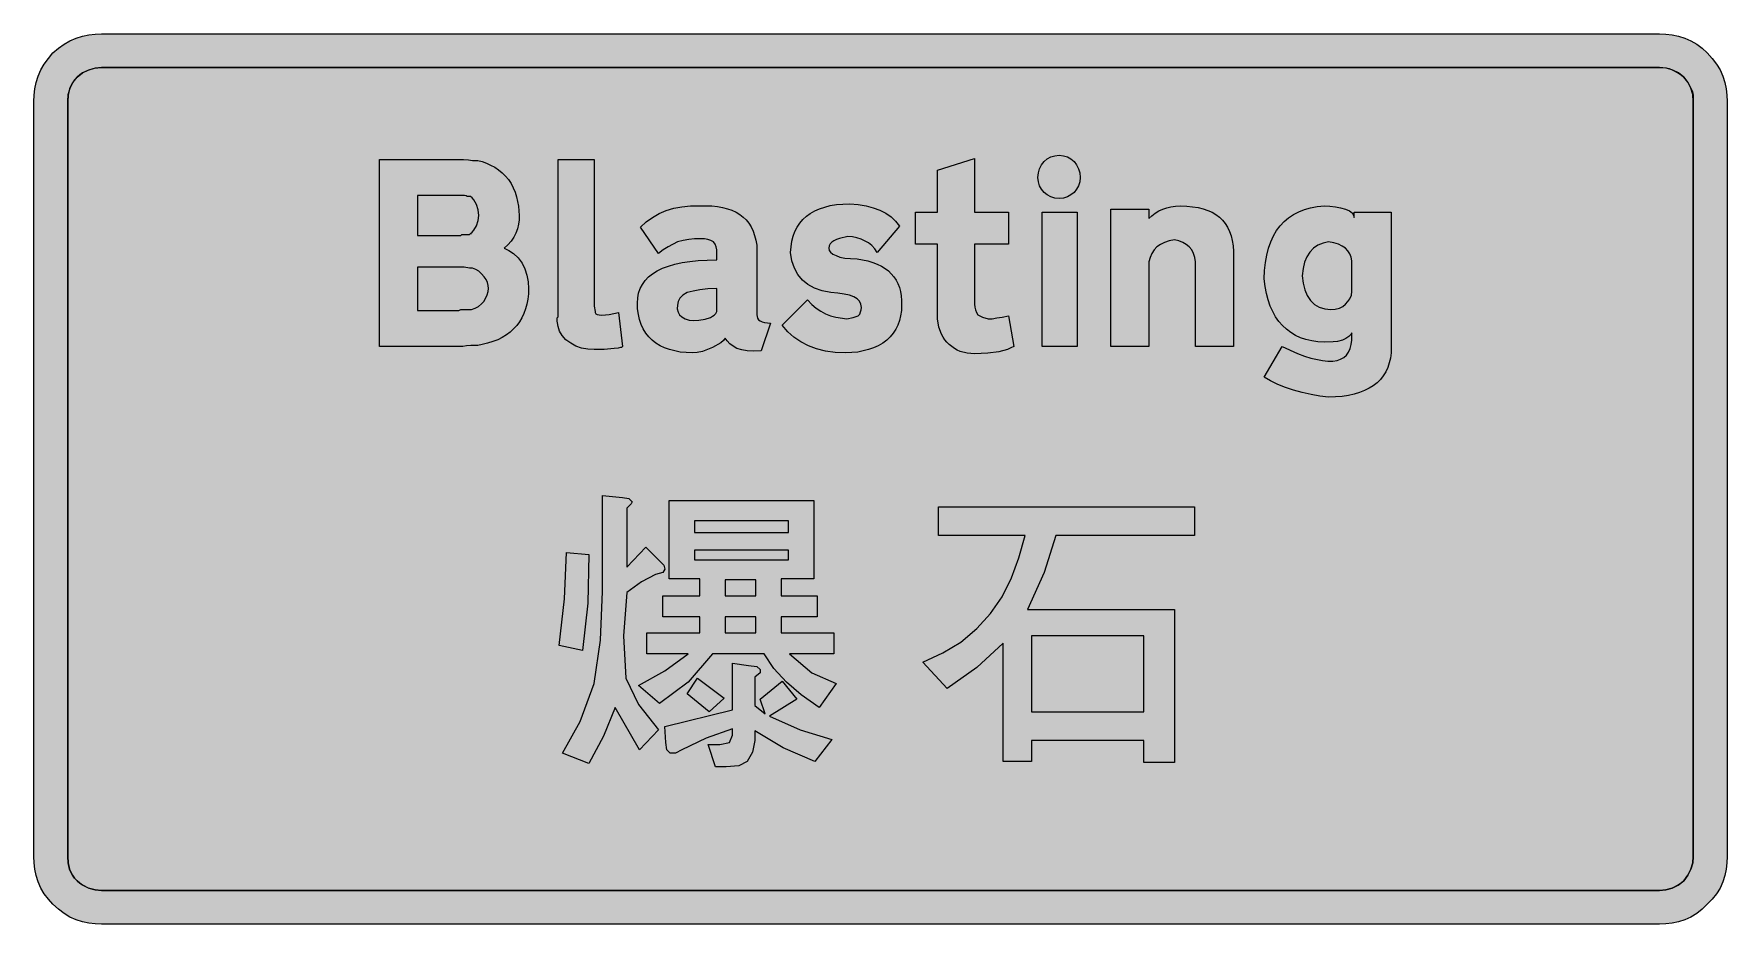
# Model space of a CAD drawing. Header units: metres. Extents: x 44 to 525, y 11 to 264.
import ezdxf

# ---------------------------------------------------------------- set-up
doc = ezdxf.new("R2010")
doc.units = ezdxf.units.M
for name, color, linetype, true_color in [('FILL_BLACK_000000', 7, 'Continuous', 0x000000), ('FILL_WHITE_FFFFFF', 7, 'Continuous', 0xffffff), ('STROKE_BLACK_000000', 7, 'Continuous', 0x000000)]:
    doc.layers.add(name, color=color, linetype=linetype, true_color=true_color)

msp = doc.modelspace()

# ---------------------------------------------------------------- hatches: boundary and pattern name
at = {"layer": 'FILL_BLACK_000000', "true_color": 0x000000}
h = msp.add_hatch(color=7, dxfattribs=at)
h.dxf.hatch_style = 1
h.paths.add_polyline_path([(509.01, 263.26), (510.81, 262.89), (512.61, 262.32), (514.35, 261.54), (515.98, 260.56), (517.5, 259.41), (518.91, 258.12), (520.37, 256.54), (521.61, 254.93), (522.62, 253.27), (523.41, 251.52), (523.98, 249.72), (524.35, 247.92), (524.55, 246.12), (524.61, 244.32), (524.61, 29.82), (524.55, 28.02), (524.35, 26.22), (523.98, 24.42), (523.41, 22.62), (522.62, 20.88), (521.61, 19.24), (520.37, 17.73), (518.91, 16.32), (517.5, 14.86), (515.98, 13.62), (514.35, 12.61), (512.61, 11.82), (510.81, 11.25), (509.01, 10.88), (507.21, 10.68), (505.41, 10.62), (63.21, 10.62), (61.41, 10.68), (59.61, 10.88), (57.81, 11.25), (56.01, 11.82), (54.26, 12.61), (52.6, 13.62), (50.99, 14.86), (49.41, 16.32), (48.12, 17.73), (46.97, 19.24), (45.99, 20.88), (45.21, 22.62), (44.64, 24.42), (44.27, 26.22), (44.07, 28.02), (44.01, 29.82), (44.01, 244.32), (44.07, 246.12), (44.27, 247.92), (44.64, 249.72), (45.21, 251.52), (45.99, 253.27), (46.97, 254.93), (48.12, 256.54), (49.41, 258.12), (50.99, 259.41), (52.6, 260.56), (54.26, 261.54), (56.01, 262.32), (57.81, 262.89), (59.61, 263.26), (61.41, 263.46), (63.21, 263.52), (505.41, 263.52), (507.21, 263.46), (509.01, 263.26)])
h.paths.add_polyline_path([(61.37, 253.75), (59.53, 253.24), (57.81, 252.4), (57.02, 251.85), (56.31, 251.22), (55.59, 250.42), (55, 249.59), (54.53, 248.75), (54.17, 247.88), (53.74, 246.12), (53.61, 244.32), (53.61, 29.82), (53.74, 28.02), (54.17, 26.26), (54.53, 25.39), (55, 24.55), (55.59, 23.72), (56.31, 22.92), (57.04, 22.3), (57.85, 21.76), (59.61, 20.82), (61.41, 20.41), (63.21, 20.22), (505.41, 20.22), (507.21, 20.39), (508.97, 20.89), (510.68, 21.74), (512.31, 22.92), (513.49, 24.55), (514.33, 26.26), (514.84, 28.02), (515.01, 29.82), (515.01, 244.32), (514.84, 246.28), (514.33, 248.11), (513.49, 249.76), (512.31, 251.22), (510.85, 252.4), (509.2, 253.24), (507.37, 253.75), (505.41, 253.92), (63.21, 253.92), (61.37, 253.75)], flags=16)
h = msp.add_hatch(color=7, dxfattribs=at)
h.dxf.hatch_style = 1
h.paths.add_polyline_path([(163.11, 227.82), (165.92, 227.78), (167.37, 227.69), (168.51, 227.52), (170.01, 227.52), (171.25, 227.23), (172.47, 226.8), (173.66, 226.26), (174.81, 225.61), (175.9, 224.86), (176.93, 224.02), (177.87, 223.1), (178.71, 222.12), (179.44, 220.97), (180.06, 219.77), (180.58, 218.52), (181, 217.24), (181.54, 214.61), (181.71, 211.92), (181.74, 210.67), (181.6, 209.41), (181.3, 208.16), (180.85, 206.93), (180.24, 205.75), (179.47, 204.62), (178.56, 203.57), (177.51, 202.62), (178.86, 202.01), (180.17, 201.08), (181.43, 199.88), (182.61, 198.42), (183.4, 196.75), (183.96, 194.93), (184.3, 193.06), (184.41, 191.22), (184.36, 189.67), (184.2, 188.19), (183.94, 186.76), (183.57, 185.4), (183.1, 184.11), (182.53, 182.89), (181.85, 181.75), (181.07, 180.68), (180.19, 179.7), (179.21, 178.8), (178.13, 177.98), (176.94, 177.26), (175.66, 176.62), (174.28, 176.09), (172.79, 175.65), (171.21, 175.32), (170.01, 175.02), (168.02, 174.98), (166.85, 174.89), (165.81, 174.72), (164.61, 174.72), (142.11, 174.72), (142.11, 227.82), (161.91, 227.82), (163.11, 227.82)])
h.paths.add_polyline_path([(167.61, 185.22), (168.21, 185.22), (169.28, 185.55), (170.23, 186.08), (171.08, 186.78), (171.81, 187.62), (172.63, 189.42), (172.91, 190.32), (173.01, 191.22), (172.95, 191.99), (172.75, 192.87), (172.38, 193.75), (171.81, 194.52), (171.08, 195.36), (170.27, 196.06), (169.41, 196.59), (168.51, 196.92), (167.91, 196.92), (167.61, 196.92), (166.11, 197.22), (164.91, 197.22), (164.01, 197.22), (152.91, 197.22), (152.91, 184.92), (164.61, 184.92), (165.21, 185.22), (167.61, 185.22)], flags=16)
h.paths.add_polyline_path([(168.92, 207.74), (169.67, 209.03), (170.15, 210.49), (170.31, 211.92), (170.15, 213.52), (169.67, 215.07), (168.92, 216.39), (168.44, 216.92), (167.91, 217.32), (167.61, 217.32), (167.01, 217.32), (166.69, 217.49), (166.26, 217.58), (165.51, 217.62), (164.91, 217.62), (152.91, 217.62), (152.91, 206.22), (165.21, 206.22), (165.51, 206.52), (167.61, 206.52), (167.91, 206.82), (168.44, 207.22), (168.92, 207.74)], flags=16)
h = msp.add_hatch(color=7, dxfattribs=at)
h.dxf.hatch_style = 1
h.paths.add_polyline_path([(203.01, 186.42), (203.01, 186.12), (203.31, 184.62), (203.31, 184.32), (203.52, 184.02), (203.92, 183.81), (204.5, 183.69), (205.26, 183.64), (207.28, 183.81), (209.91, 184.32), (211.11, 174.72), (211.03, 174.57), (210.86, 174.47), (210.51, 174.42), (209.83, 174.27), (208.71, 174.12), (205.86, 173.86), (203.01, 173.82), (201.22, 173.93), (199.48, 174.27), (197.86, 174.83), (196.41, 175.62), (195, 176.62), (193.93, 177.79), (193.2, 179.08), (192.81, 180.42), (192.66, 181.39), (192.51, 181.92), (192.51, 182.82), (192.81, 183.12), (192.81, 227.82), (203.01, 227.82), (203.01, 186.42)])
h = msp.add_hatch(color=7, dxfattribs=at)
h.dxf.hatch_style = 1
h.paths.add_polyline_path([(320.61, 212.82), (320.61, 203.82), (311.01, 203.82), (311.01, 186.72), (311.07, 185.87), (311.23, 185.11), (311.52, 184.4), (311.91, 183.72), (313.3, 183.01), (314.91, 182.52), (316, 182.56), (317.31, 182.82), (318.85, 183.01), (320.61, 183.42), (322.11, 174.72), (321.34, 174.29), (320.38, 173.89), (317.91, 173.22), (314.77, 172.78), (311.01, 172.62), (308.87, 172.79), (306.96, 173.29), (306.09, 173.67), (305.27, 174.14), (304.51, 174.69), (303.81, 175.32), (303.16, 175.92), (302.58, 176.61), (302.05, 177.39), (301.6, 178.24), (300.9, 180.21), (300.51, 182.52), (300.51, 203.82), (294.21, 203.82), (294.21, 212.82), (300.51, 212.82), (300.51, 224.82), (311.01, 228.12), (311.01, 212.82), (320.61, 212.82)])
h = msp.add_hatch(color=7, dxfattribs=at)
h.dxf.hatch_style = 1
h.paths.add_polyline_path([(340.89, 221.51), (340.54, 220.39), (339.98, 219.37), (339.25, 218.48), (338.36, 217.75), (337.34, 217.19), (336.22, 216.84), (335.01, 216.72), (333.8, 216.84), (332.68, 217.19), (331.66, 217.75), (330.77, 218.48), (330.04, 219.37), (329.48, 220.39), (329.13, 221.51), (329.01, 222.72), (329.13, 224.02), (329.48, 225.22), (330.04, 226.3), (330.77, 227.22), (331.66, 227.98), (332.68, 228.54), (333.8, 228.9), (335.01, 229.02), (336.22, 228.9), (337.34, 228.54), (338.36, 227.98), (339.25, 227.22), (339.98, 226.3), (340.54, 225.22), (340.89, 224.02), (341.01, 222.72), (340.89, 221.51)])
h = msp.add_hatch(color=7, dxfattribs=at)
h.dxf.hatch_style = 1
h.paths.add_polyline_path([(248.32, 173.4), (246.51, 173.48), (244.93, 173.73), (243.51, 174.12), (242.45, 174.8), (241.52, 175.51), (240.77, 176.27), (240.21, 177.12), (239.77, 176.44), (238.97, 175.77), (236.61, 174.42), (235.21, 173.81), (233.76, 173.33), (232.31, 173.03), (230.91, 172.92), (229.15, 172.98), (227.48, 173.14), (225.91, 173.43), (224.42, 173.82), (223.04, 174.33), (221.76, 174.94), (220.58, 175.68), (219.51, 176.52), (218.55, 177.48), (217.71, 178.54), (216.99, 179.71), (216.4, 180.98), (215.93, 182.35), (215.59, 183.82), (215.38, 185.38), (215.31, 187.02), (215.4, 188.49), (215.66, 189.87), (216.1, 191.16), (216.72, 192.36), (217.51, 193.46), (218.47, 194.47), (219.62, 195.39), (220.93, 196.21), (222.43, 196.93), (224.1, 197.56), (225.94, 198.1), (227.97, 198.54), (230.16, 198.88), (232.54, 199.12), (235.09, 199.27), (237.81, 199.32), (237.81, 201.12), (237.88, 202.14), (237.7, 202.99), (237.35, 203.74), (236.91, 204.42), (236.18, 204.81), (235.33, 205.09), (234.38, 205.26), (233.31, 205.32), (231.56, 205.26), (229.9, 205.09), (228.29, 204.81), (226.71, 204.42), (224.01, 202.99), (222.66, 202.14), (221.31, 201.12), (216.21, 208.62), (217.84, 210.1), (219.59, 211.37), (221.47, 212.44), (223.48, 213.31), (225.64, 213.96), (227.94, 214.4), (230.39, 214.62), (233.01, 214.62), (234.77, 214.68), (236.44, 214.62), (238.01, 214.47), (239.5, 214.21), (240.88, 213.85), (242.16, 213.4), (243.34, 212.85), (244.41, 212.22), (245.37, 211.49), (246.21, 210.65), (246.96, 209.7), (247.6, 208.66), (248.14, 207.51), (248.59, 206.27), (248.94, 204.94), (249.21, 203.52), (249.21, 183.72), (249.27, 183.19), (249.44, 182.71), (249.73, 182.3), (250.15, 181.96), (250.69, 181.68), (251.36, 181.48), (253.11, 181.32), (250.41, 173.52), (248.32, 173.4)])
h.paths.add_polyline_path([(226.86, 184.43), (227.3, 183.68), (227.91, 183.12), (228.87, 182.56), (229.97, 182.22), (231.24, 182.11), (232.71, 182.22), (234.56, 182.51), (236.05, 182.97), (236.64, 183.28), (237.14, 183.65), (237.53, 184.1), (237.81, 184.62), (237.81, 191.22), (235.27, 191.12), (233.05, 190.84), (231.1, 190.46), (229.41, 190.02), (228.23, 189.29), (227.38, 188.44), (226.88, 187.49), (226.71, 186.42), (226.64, 185.36), (226.86, 184.43)], flags=16)
h = msp.add_hatch(color=7, dxfattribs=at)
h.dxf.hatch_style = 1
h.paths.add_polyline_path([(290.24, 184.89), (290.03, 183.44), (289.69, 182.07), (289.22, 180.79), (288.63, 179.6), (287.91, 178.49), (287.07, 177.46), (286.11, 176.52), (284.94, 175.68), (283.69, 174.94), (282.36, 174.33), (280.93, 173.82), (279.43, 173.43), (277.84, 173.14), (276.17, 172.98), (274.41, 172.92), (271.47, 173.05), (268.73, 173.42), (266.18, 174.04), (263.83, 174.91), (261.68, 176.01), (259.73, 177.35), (257.97, 178.92), (256.41, 180.72), (263.61, 187.92), (264.79, 186.68), (266.05, 185.63), (267.36, 184.76), (268.71, 184.02), (270.11, 183.45), (271.6, 183.04), (274.71, 182.52), (276.58, 182.97), (278.01, 183.42), (278.4, 183.92), (278.68, 184.51), (278.85, 185.15), (278.91, 185.82), (278.77, 186.76), (278.35, 187.57), (277.66, 188.26), (276.7, 188.82), (275.47, 189.27), (273.97, 189.62), (272.22, 189.86), (270.21, 190.02), (267.76, 190.5), (265.6, 191.25), (263.73, 192.28), (262.15, 193.58), (260.86, 195.15), (259.87, 196.98), (259.19, 199.07), (258.81, 201.42), (258.93, 203.06), (259.18, 204.6), (259.55, 206.04), (260.04, 207.37), (260.66, 208.61), (261.41, 209.74), (262.28, 210.77), (263.27, 211.69), (264.39, 212.51), (265.63, 213.23), (266.99, 213.83), (268.47, 214.33), (270.07, 214.72), (271.8, 215), (273.64, 215.16), (275.61, 215.22), (278, 215.02), (280.22, 214.66), (282.26, 214.12), (284.12, 213.42), (285.8, 212.55), (287.3, 211.51), (288.6, 210.3), (289.71, 208.92), (283.41, 201.42), (282.68, 202.48), (281.83, 203.41), (280.88, 204.16), (279.81, 204.72), (278.81, 205.16), (277.63, 205.54), (276.35, 205.82), (275.01, 205.92), (272.72, 205.43), (271.85, 205.12), (271.11, 204.72), (270.5, 204.39), (270.02, 203.89), (269.72, 203.29), (269.61, 202.62), (269.73, 202), (270.1, 201.46), (270.75, 200.97), (271.71, 200.52), (272.77, 200.13), (274.15, 199.84), (275.8, 199.68), (277.71, 199.62), (280.76, 199.02), (282.13, 198.6), (283.39, 198.11), (284.55, 197.54), (285.6, 196.89), (286.54, 196.18), (287.38, 195.38), (288.12, 194.52), (288.75, 193.58), (289.27, 192.56), (289.69, 191.48), (290, 190.32), (290.21, 189.09), (290.31, 187.79), (290.31, 186.42), (290.24, 184.89)])
h = msp.add_hatch(color=7, dxfattribs=at)
h.dxf.hatch_style = 1
h.paths.add_polyline_path([(330.21, 174.72), (330.21, 212.82), (340.11, 212.82), (340.11, 174.72), (330.21, 174.72)])
h = msp.add_hatch(color=7, dxfattribs=at)
h.dxf.hatch_style = 1
h.paths.add_polyline_path([(373.71, 174.72), (373.71, 197.22), (373.71, 197.52), (373.71, 198.12), (373.71, 198.42), (373.71, 198.72), (373.51, 200), (373.15, 201.14), (372.63, 202.14), (371.95, 202.99), (371.11, 203.71), (370.12, 204.29), (368.99, 204.72), (367.71, 205.02), (366.22, 204.72), (364.9, 204.29), (363.74, 203.71), (362.76, 202.99), (361.94, 202.14), (361.3, 201.14), (360.82, 200), (360.51, 198.72), (360.51, 198.42), (360.51, 174.72), (349.71, 174.72), (349.71, 213.72), (360.51, 213.72), (360.51, 211.02), (361.29, 211.86), (362.23, 212.59), (363.29, 213.21), (364.41, 213.72), (365.54, 214.11), (366.73, 214.39), (368.04, 214.56), (369.51, 214.62), (371.26, 214.57), (372.9, 214.42), (374.43, 214.18), (375.86, 213.83), (377.18, 213.38), (378.4, 212.83), (379.5, 212.18), (380.5, 211.43), (381.39, 210.58), (382.16, 209.62), (382.83, 208.57), (383.39, 207.41), (383.84, 206.14), (384.17, 204.77), (384.4, 203.3), (384.51, 201.72), (384.51, 201.12), (384.51, 174.72), (373.71, 174.72)])
h = msp.add_hatch(color=7, dxfattribs=at)
h.dxf.hatch_style = 1
h.paths.add_polyline_path([(428.72, 170.05), (428.28, 168.75), (427.71, 167.53), (427.01, 166.41), (426.19, 165.37), (425.25, 164.43), (424.18, 163.58), (423, 162.83), (421.7, 162.17), (420.28, 161.61), (418.75, 161.15), (417.1, 160.79), (415.35, 160.53), (413.48, 160.37), (411.51, 160.32), (409.01, 160.61), (406.5, 161.04), (404.01, 161.6), (401.57, 162.27), (399.24, 163.06), (397.04, 163.95), (395.02, 164.94), (393.21, 166.02), (398.31, 174.72), (402.7, 172.73), (404.68, 171.98), (406.41, 171.42), (409.78, 170.74), (411.3, 170.58), (412.71, 170.52), (413.88, 170.72), (414.9, 171.08), (415.79, 171.6), (416.53, 172.28), (417.14, 173.12), (417.6, 174.11), (417.93, 175.24), (418.11, 176.52), (418.11, 178.62), (417.77, 178.12), (417.21, 177.57), (416.42, 177.02), (415.41, 176.52), (414.06, 176.17), (412.75, 175.99), (410.31, 175.92), (408.45, 176.04), (406.7, 176.3), (405.05, 176.69), (403.5, 177.21), (402.07, 177.87), (400.73, 178.66), (399.51, 179.59), (398.38, 180.64), (397.37, 181.84), (396.46, 183.16), (395.65, 184.62), (394.95, 186.21), (394.36, 187.94), (393.87, 189.8), (393.49, 191.79), (393.21, 193.92), (393.33, 196.32), (393.58, 198.57), (393.95, 200.68), (394.45, 202.64), (395.07, 204.45), (395.83, 206.11), (396.7, 207.63), (397.71, 208.99), (398.84, 210.21), (400.1, 211.29), (401.49, 212.21), (403, 212.99), (404.64, 213.62), (406.4, 214.1), (408.29, 214.43), (410.31, 214.62), (411.88, 214.56), (413.42, 214.39), (414.91, 214.11), (416.31, 213.72), (417.44, 213.22), (418.18, 212.63), (418.59, 211.99), (418.71, 211.32), (418.71, 212.82), (429.21, 212.82), (429.21, 172.92), (429.03, 171.44), (428.72, 170.05)])
h.paths.add_polyline_path([(417.54, 201.04), (417, 201.89), (416.27, 202.62), (415.36, 203.24), (414.27, 203.74), (412.99, 204.14), (411.51, 204.42), (409.91, 204.07), (408.48, 203.47), (407.24, 202.62), (406.18, 201.53), (405.33, 200.2), (404.68, 198.64), (404.23, 196.84), (404.01, 194.82), (404.25, 192.68), (404.73, 190.79), (405.44, 189.15), (406.37, 187.77), (407.52, 186.68), (408.86, 185.88), (410.4, 185.39), (412.11, 185.22), (413.4, 185.33), (414.55, 185.63), (415.53, 186.11), (416.31, 186.72), (416.97, 187.45), (417.55, 188.29), (417.96, 189.25), (418.11, 190.32), (418.11, 199.02), (417.91, 200.09), (417.54, 201.04)], flags=16)
h = msp.add_hatch(color=7, dxfattribs=at)
h.dxf.hatch_style = 1
h.paths.add_polyline_path([(211.11, 131.82), (212.91, 131.52), (213.81, 130.62), (213.51, 130.02), (212.31, 128.82), (212.31, 112.02), (217.71, 117.72), (221.31, 114.12), (222.81, 112.62), (223.11, 111.42), (222.51, 110.52), (220.41, 109.92), (216.51, 107.82), (212.31, 104.82), (211.41, 92.52), (212.01, 80.52), (215.61, 73.02), (221.31, 65.82), (215.91, 60.12), (209.01, 72.12), (205.71, 64.02), (201.51, 56.22), (194.01, 59.22), (199.11, 68.22), (203.01, 79.02), (204.81, 91.32), (205.41, 105.12), (205.41, 132.42), (211.11, 131.82)])
h = msp.add_hatch(color=7, dxfattribs=at)
h.dxf.hatch_style = 1
h.paths.add_polyline_path([(266.31, 103.92), (266.31, 97.92), (256.11, 97.92), (256.11, 93.42), (271.11, 93.42), (271.11, 87.42), (258.51, 87.42), (264.81, 82.02), (271.71, 79.02), (266.91, 72.12), (261.81, 75.72), (257.61, 79.32), (254.01, 83.22), (251.31, 87.42), (236.61, 87.42), (229.71, 79.32), (221.61, 73.32), (215.61, 78.42), (223.11, 82.62), (229.71, 87.42), (218.01, 87.42), (218.01, 93.42), (233.01, 93.42), (233.01, 97.92), (222.51, 97.92), (222.51, 103.92), (233.01, 103.92), (233.01, 108.72), (224.31, 108.72), (224.31, 130.92), (265.41, 130.92), (265.41, 108.72), (256.11, 108.72), (256.11, 103.92), (266.31, 103.92)])
h.paths.add_polyline_path([(248.91, 103.92), (248.91, 108.42), (240.21, 108.42), (240.21, 103.92), (248.91, 103.92)], flags=16)
h.paths.add_polyline_path([(240.21, 93.42), (248.91, 93.42), (248.91, 97.92), (240.21, 97.92), (240.21, 93.42)], flags=16)
h.paths.add_polyline_path([(231.51, 116.82), (231.51, 114.12), (258.21, 114.12), (258.21, 116.82), (231.51, 116.82)], flags=16)
h.paths.add_polyline_path([(258.21, 125.22), (231.51, 125.22), (231.51, 121.92), (258.21, 121.92), (258.21, 125.22)], flags=16)
h = msp.add_hatch(color=7, dxfattribs=at)
h.dxf.hatch_style = 1
h.paths.add_polyline_path([(373.41, 121.02), (334.11, 121.02), (330.81, 110.52), (326.01, 100.02), (367.71, 100.02), (367.71, 56.52), (359.01, 56.52), (359.01, 62.82), (327.21, 62.82), (327.21, 56.82), (319.11, 56.82), (319.11, 90.42), (311.61, 83.52), (303.21, 77.52), (296.31, 85.02), (302.01, 87.72), (307.11, 90.72), (311.61, 94.62), (315.51, 98.82), (318.81, 103.62), (321.51, 109.02), (323.61, 114.72), (325.41, 121.02), (300.81, 121.02), (300.81, 129.12), (373.41, 129.12), (373.41, 121.02)])
h.paths.add_polyline_path([(359.01, 92.52), (327.21, 92.52), (327.21, 70.92), (359.01, 70.92), (359.01, 92.52)], flags=16)
h = msp.add_hatch(color=7, dxfattribs=at)
h.dxf.hatch_style = 1
h.paths.add_polyline_path([(201.21, 101.82), (199.71, 88.32), (193.11, 89.82), (194.61, 103.02), (195.21, 116.22), (201.51, 115.62), (201.21, 101.82)])
h = msp.add_hatch(color=7, dxfattribs=at)
h.dxf.hatch_style = 1
h.paths.add_polyline_path([(246.81, 84.12), (249.21, 83.82), (250.11, 82.92), (250.11, 82.02), (248.61, 80.82), (248.61, 72.72), (251.61, 70.32), (250.11, 74.52), (256.41, 79.62), (260.61, 74.52), (252.81, 69.72), (261.51, 65.82), (270.51, 63.12), (265.71, 56.82), (256.71, 60.72), (248.61, 65.52), (248.61, 62.82), (248.01, 59.52), (246.51, 56.82), (244.11, 55.62), (240.51, 55.32), (237.51, 55.32), (235.41, 61.62), (238.71, 61.62), (241.41, 62.22), (242.31, 64.32), (242.31, 66.12), (234.81, 63.42), (227.91, 60.12), (226.11, 59.22), (224.61, 59.22), (223.71, 60.12), (223.41, 62.22), (223.11, 66.72), (242.31, 71.52), (242.31, 84.72), (246.81, 84.12)])
h = msp.add_hatch(color=7, dxfattribs=at)
h.dxf.hatch_style = 1
h.paths.add_polyline_path([(239.91, 74.82), (235.71, 70.92), (229.41, 76.02), (232.41, 80.52), (239.91, 74.82)])
at = {"layer": 'FILL_WHITE_FFFFFF', "true_color": 0xffffff}
h = msp.add_hatch(color=7, dxfattribs=at)
h.dxf.hatch_style = 1
h.paths.add_polyline_path([(505.41, 253.92), (507.21, 253.84), (508.11, 253.67), (509.01, 253.32), (510.77, 252.38), (511.58, 251.84), (512.31, 251.22), (512.93, 250.49), (513.47, 249.68), (514.41, 247.92), (514.76, 247.02), (514.93, 246.12), (515.01, 244.32), (515.01, 29.82), (514.84, 28.02), (514.33, 26.26), (513.49, 24.55), (512.31, 22.92), (511.58, 22.3), (510.77, 21.76), (509.01, 20.82), (507.21, 20.41), (505.41, 20.22), (63.21, 20.22), (61.37, 20.39), (59.53, 20.89), (57.81, 21.74), (57.02, 22.29), (56.31, 22.92), (55.59, 23.72), (55, 24.55), (54.53, 25.39), (54.17, 26.26), (53.74, 28.02), (53.61, 29.82), (53.61, 244.32), (53.78, 246.28), (54.28, 248.11), (55.13, 249.76), (56.31, 251.22), (57.77, 252.4), (59.42, 253.24), (61.25, 253.75), (63.21, 253.92), (505.41, 253.92)])

# ---------------------------------------------------------------- linework, layer by layer
at = {"layer": 'FILL_BLACK_000000', "lineweight": 0, "true_color": 0x000000}
for points in [[(509.01, 263.26), (510.81, 262.89), (512.61, 262.32), (514.35, 261.54), (515.98, 260.56), (517.5, 259.41), (518.91, 258.12), (520.37, 256.54), (521.61, 254.93), (522.62, 253.27), (523.41, 251.52), (523.98, 249.72), (524.35, 247.92), (524.55, 246.12), (524.61, 244.32), (524.61, 29.82), (524.55, 28.02), (524.35, 26.22), (523.98, 24.42), (523.41, 22.62), (522.62, 20.88), (521.61, 19.24), (520.37, 17.73), (518.91, 16.32), (517.5, 14.86), (515.98, 13.62), (514.35, 12.61), (512.61, 11.82), (510.81, 11.25), (509.01, 10.88), (507.21, 10.68), (505.41, 10.62), (63.21, 10.62), (61.41, 10.68), (59.61, 10.88), (57.81, 11.25), (56.01, 11.82), (54.26, 12.61), (52.6, 13.62), (50.99, 14.86), (49.41, 16.32), (48.12, 17.73), (46.97, 19.24), (45.99, 20.88), (45.21, 22.62), (44.64, 24.42), (44.27, 26.22), (44.07, 28.02), (44.01, 29.82), (44.01, 244.32), (44.07, 246.12), (44.27, 247.92), (44.64, 249.72), (45.21, 251.52), (45.99, 253.27), (46.97, 254.93), (48.12, 256.54), (49.41, 258.12), (50.99, 259.41), (52.6, 260.56), (54.26, 261.54), (56.01, 262.32), (57.81, 262.89), (59.61, 263.26), (61.41, 263.46), (63.21, 263.52), (505.41, 263.52), (507.21, 263.46)], [(61.37, 253.75), (59.53, 253.24), (57.81, 252.4), (57.02, 251.85), (56.31, 251.22), (55.59, 250.42), (55, 249.59), (54.53, 248.75), (54.17, 247.88), (53.74, 246.12), (53.61, 244.32), (53.61, 29.82), (53.74, 28.02), (54.17, 26.26), (54.53, 25.39), (55, 24.55), (55.59, 23.72), (56.31, 22.92), (57.04, 22.3), (57.85, 21.76), (59.61, 20.82), (61.41, 20.41), (63.21, 20.22), (505.41, 20.22), (507.21, 20.39), (508.97, 20.89), (510.68, 21.74), (512.31, 22.92), (513.49, 24.55), (514.33, 26.26), (514.84, 28.02), (515.01, 29.82), (515.01, 244.32), (514.84, 246.28), (514.33, 248.11), (513.49, 249.76), (512.31, 251.22), (510.85, 252.4), (509.2, 253.24), (507.37, 253.75), (505.41, 253.92), (63.21, 253.92)], [(163.11, 227.82), (165.92, 227.78), (167.37, 227.69), (168.51, 227.52), (170.01, 227.52), (171.25, 227.23), (172.47, 226.8), (173.66, 226.26), (174.81, 225.61), (175.9, 224.86), (176.93, 224.02), (177.87, 223.1), (178.71, 222.12), (179.44, 220.97), (180.06, 219.77), (180.58, 218.52), (181, 217.24), (181.54, 214.61), (181.71, 211.92), (181.74, 210.67), (181.6, 209.41), (181.3, 208.16), (180.85, 206.93), (180.24, 205.75), (179.47, 204.62), (178.56, 203.57), (177.51, 202.62), (178.86, 202.01), (180.17, 201.08), (181.43, 199.88), (182.61, 198.42), (183.4, 196.75), (183.96, 194.93), (184.3, 193.06), (184.41, 191.22), (184.36, 189.67), (184.2, 188.19), (183.94, 186.76), (183.57, 185.4), (183.1, 184.11), (182.53, 182.89), (181.85, 181.75), (181.07, 180.68), (180.19, 179.7), (179.21, 178.8), (178.13, 177.98), (176.94, 177.26), (175.66, 176.62), (174.28, 176.09), (172.79, 175.65), (171.21, 175.32), (170.01, 175.02), (168.02, 174.98), (166.85, 174.89), (165.81, 174.72), (164.61, 174.72), (142.11, 174.72), (142.11, 227.82), (161.91, 227.82)], [(203.01, 186.42), (203.01, 186.12), (203.31, 184.62), (203.31, 184.32), (203.52, 184.02), (203.92, 183.81), (204.5, 183.69), (205.26, 183.64), (207.28, 183.81), (209.91, 184.32), (211.11, 174.72), (211.03, 174.57), (210.86, 174.47), (210.51, 174.42), (209.83, 174.27), (208.71, 174.12), (205.86, 173.86), (203.01, 173.82), (201.22, 173.93), (199.48, 174.27), (197.86, 174.83), (196.41, 175.62), (195, 176.62), (193.93, 177.79), (193.2, 179.08), (192.81, 180.42), (192.66, 181.39), (192.51, 181.92), (192.51, 182.82), (192.81, 183.12), (192.81, 227.82), (203.01, 227.82)], [(320.61, 212.82), (320.61, 203.82), (311.01, 203.82), (311.01, 186.72), (311.07, 185.87), (311.23, 185.11), (311.52, 184.4), (311.91, 183.72), (313.3, 183.01), (314.91, 182.52), (316, 182.56), (317.31, 182.82), (318.85, 183.01), (320.61, 183.42), (322.11, 174.72), (321.34, 174.29), (320.38, 173.89), (317.91, 173.22), (314.77, 172.78), (311.01, 172.62), (308.87, 172.79), (306.96, 173.29), (306.09, 173.67), (305.27, 174.14), (304.51, 174.69), (303.81, 175.32), (303.16, 175.92), (302.58, 176.61), (302.05, 177.39), (301.6, 178.24), (300.9, 180.21), (300.51, 182.52), (300.51, 203.82), (294.21, 203.82), (294.21, 212.82), (300.51, 212.82), (300.51, 224.82), (311.01, 228.12), (311.01, 212.82)], [(340.89, 221.51), (340.54, 220.39), (339.98, 219.37), (339.25, 218.48), (338.36, 217.75), (337.34, 217.19), (336.22, 216.84), (335.01, 216.72), (333.8, 216.84), (332.68, 217.19), (331.66, 217.75), (330.77, 218.48), (330.04, 219.37), (329.48, 220.39), (329.13, 221.51), (329.01, 222.72), (329.13, 224.02), (329.48, 225.22), (330.04, 226.3), (330.77, 227.22), (331.66, 227.98), (332.68, 228.54), (333.8, 228.9), (335.01, 229.02), (336.22, 228.9), (337.34, 228.54), (338.36, 227.98), (339.25, 227.22), (339.98, 226.3), (340.54, 225.22), (340.89, 224.02), (341.01, 222.72)], [(168.92, 207.74), (169.67, 209.03), (170.15, 210.49), (170.31, 211.92), (170.15, 213.52), (169.67, 215.07), (168.92, 216.39), (168.44, 216.92), (167.91, 217.32), (167.61, 217.32), (167.01, 217.32), (166.69, 217.49), (166.26, 217.58), (165.51, 217.62), (164.91, 217.62), (152.91, 217.62), (152.91, 206.22), (165.21, 206.22), (165.51, 206.52), (167.61, 206.52), (167.91, 206.82), (168.44, 207.22)], [(248.32, 173.4), (246.51, 173.48), (244.93, 173.73), (243.51, 174.12), (242.45, 174.8), (241.52, 175.51), (240.77, 176.27), (240.21, 177.12), (239.77, 176.44), (238.97, 175.77), (236.61, 174.42), (235.21, 173.81), (233.76, 173.33), (232.31, 173.03), (230.91, 172.92), (229.15, 172.98), (227.48, 173.14), (225.91, 173.43), (224.42, 173.82), (223.04, 174.33), (221.76, 174.94), (220.58, 175.68), (219.51, 176.52), (218.55, 177.48), (217.71, 178.54), (216.99, 179.71), (216.4, 180.98), (215.93, 182.35), (215.59, 183.82), (215.38, 185.38), (215.31, 187.02), (215.4, 188.49), (215.66, 189.87), (216.1, 191.16), (216.72, 192.36), (217.51, 193.46), (218.47, 194.47), (219.62, 195.39), (220.93, 196.21), (222.43, 196.93), (224.1, 197.56), (225.94, 198.1), (227.97, 198.54), (230.16, 198.88), (232.54, 199.12), (235.09, 199.27), (237.81, 199.32), (237.81, 201.12), (237.88, 202.14), (237.7, 202.99), (237.35, 203.74), (236.91, 204.42), (236.18, 204.81), (235.33, 205.09), (234.38, 205.26), (233.31, 205.32), (231.56, 205.26), (229.9, 205.09), (228.29, 204.81), (226.71, 204.42), (224.01, 202.99), (222.66, 202.14), (221.31, 201.12), (216.21, 208.62), (217.84, 210.1), (219.59, 211.37), (221.47, 212.44), (223.48, 213.31), (225.64, 213.96), (227.94, 214.4), (230.39, 214.62), (233.01, 214.62), (234.77, 214.68), (236.44, 214.62), (238.01, 214.47), (239.5, 214.21), (240.88, 213.85), (242.16, 213.4), (243.34, 212.85), (244.41, 212.22), (245.37, 211.49), (246.21, 210.65), (246.96, 209.7), (247.6, 208.66), (248.14, 207.51), (248.59, 206.27), (248.94, 204.94), (249.21, 203.52), (249.21, 183.72), (249.27, 183.19), (249.44, 182.71), (249.73, 182.3), (250.15, 181.96), (250.69, 181.68), (251.36, 181.48), (253.11, 181.32), (250.41, 173.52)], [(290.24, 184.89), (290.03, 183.44), (289.69, 182.07), (289.22, 180.79), (288.63, 179.6), (287.91, 178.49), (287.07, 177.46), (286.11, 176.52), (284.94, 175.68), (283.69, 174.94), (282.36, 174.33), (280.93, 173.82), (279.43, 173.43), (277.84, 173.14), (276.17, 172.98), (274.41, 172.92), (271.47, 173.05), (268.73, 173.42), (266.18, 174.04), (263.83, 174.91), (261.68, 176.01), (259.73, 177.35), (257.97, 178.92), (256.41, 180.72), (263.61, 187.92), (264.79, 186.68), (266.05, 185.63), (267.36, 184.76), (268.71, 184.02), (270.11, 183.45), (271.6, 183.04), (274.71, 182.52), (276.58, 182.97), (278.01, 183.42), (278.4, 183.92), (278.68, 184.51), (278.85, 185.15), (278.91, 185.82), (278.77, 186.76), (278.35, 187.57), (277.66, 188.26), (276.7, 188.82), (275.47, 189.27), (273.97, 189.62), (272.22, 189.86), (270.21, 190.02), (267.76, 190.5), (265.6, 191.25), (263.73, 192.28), (262.15, 193.58), (260.86, 195.15), (259.87, 196.98), (259.19, 199.07), (258.81, 201.42), (258.93, 203.06), (259.18, 204.6), (259.55, 206.04), (260.04, 207.37), (260.66, 208.61), (261.41, 209.74), (262.28, 210.77), (263.27, 211.69), (264.39, 212.51), (265.63, 213.23), (266.99, 213.83), (268.47, 214.33), (270.07, 214.72), (271.8, 215), (273.64, 215.16), (275.61, 215.22), (278, 215.02), (280.22, 214.66), (282.26, 214.12), (284.12, 213.42), (285.8, 212.55), (287.3, 211.51), (288.6, 210.3), (289.71, 208.92), (283.41, 201.42), (282.68, 202.48), (281.83, 203.41), (280.88, 204.16), (279.81, 204.72), (278.81, 205.16), (277.63, 205.54), (276.35, 205.82), (275.01, 205.92), (272.72, 205.43), (271.85, 205.12), (271.11, 204.72), (270.5, 204.39), (270.02, 203.89), (269.72, 203.29), (269.61, 202.62), (269.73, 202), (270.1, 201.46), (270.75, 200.97), (271.71, 200.52), (272.77, 200.13), (274.15, 199.84), (275.8, 199.68), (277.71, 199.62), (280.76, 199.02), (282.13, 198.6), (283.39, 198.11), (284.55, 197.54), (285.6, 196.89), (286.54, 196.18), (287.38, 195.38), (288.12, 194.52), (288.75, 193.58), (289.27, 192.56), (289.69, 191.48), (290, 190.32), (290.21, 189.09), (290.31, 187.79), (290.31, 186.42)], [(330.21, 174.72), (330.21, 212.82), (340.11, 212.82), (340.11, 174.72)], [(373.71, 174.72), (373.71, 197.22), (373.71, 197.52), (373.71, 198.12), (373.71, 198.42), (373.71, 198.72), (373.51, 200), (373.15, 201.14), (372.63, 202.14), (371.95, 202.99), (371.11, 203.71), (370.12, 204.29), (368.99, 204.72), (367.71, 205.02), (366.22, 204.72), (364.9, 204.29), (363.74, 203.71), (362.76, 202.99), (361.94, 202.14), (361.3, 201.14), (360.82, 200), (360.51, 198.72), (360.51, 198.42), (360.51, 174.72), (349.71, 174.72), (349.71, 213.72), (360.51, 213.72), (360.51, 211.02), (361.29, 211.86), (362.23, 212.59), (363.29, 213.21), (364.41, 213.72), (365.54, 214.11), (366.73, 214.39), (368.04, 214.56), (369.51, 214.62), (371.26, 214.57), (372.9, 214.42), (374.43, 214.18), (375.86, 213.83), (377.18, 213.38), (378.4, 212.83), (379.5, 212.18), (380.5, 211.43), (381.39, 210.58), (382.16, 209.62), (382.83, 208.57), (383.39, 207.41), (383.84, 206.14), (384.17, 204.77), (384.4, 203.3), (384.51, 201.72), (384.51, 201.12), (384.51, 174.72)], [(428.72, 170.05), (428.28, 168.75), (427.71, 167.53), (427.01, 166.41), (426.19, 165.37), (425.25, 164.43), (424.18, 163.58), (423, 162.83), (421.7, 162.17), (420.28, 161.61), (418.75, 161.15), (417.1, 160.79), (415.35, 160.53), (413.48, 160.37), (411.51, 160.32), (409.01, 160.61), (406.5, 161.04), (404.01, 161.6), (401.57, 162.27), (399.24, 163.06), (397.04, 163.95), (395.02, 164.94), (393.21, 166.02), (398.31, 174.72), (402.7, 172.73), (404.68, 171.98), (406.41, 171.42), (409.78, 170.74), (411.3, 170.58), (412.71, 170.52), (413.88, 170.72), (414.9, 171.08), (415.79, 171.6), (416.53, 172.28), (417.14, 173.12), (417.6, 174.11), (417.93, 175.24), (418.11, 176.52), (418.11, 178.62), (417.77, 178.12), (417.21, 177.57), (416.42, 177.02), (415.41, 176.52), (414.06, 176.17), (412.75, 175.99), (410.31, 175.92), (408.45, 176.04), (406.7, 176.3), (405.05, 176.69), (403.5, 177.21), (402.07, 177.87), (400.73, 178.66), (399.51, 179.59), (398.38, 180.64), (397.37, 181.84), (396.46, 183.16), (395.65, 184.62), (394.95, 186.21), (394.36, 187.94), (393.87, 189.8), (393.49, 191.79), (393.21, 193.92), (393.33, 196.32), (393.58, 198.57), (393.95, 200.68), (394.45, 202.64), (395.07, 204.45), (395.83, 206.11), (396.7, 207.63), (397.71, 208.99), (398.84, 210.21), (400.1, 211.29), (401.49, 212.21), (403, 212.99), (404.64, 213.62), (406.4, 214.1), (408.29, 214.43), (410.31, 214.62), (411.88, 214.56), (413.42, 214.39), (414.91, 214.11), (416.31, 213.72), (417.44, 213.22), (418.18, 212.63), (418.59, 211.99), (418.71, 211.32), (418.71, 212.82), (429.21, 212.82), (429.21, 172.92), (429.03, 171.44)], [(417.54, 201.04), (417, 201.89), (416.27, 202.62), (415.36, 203.24), (414.27, 203.74), (412.99, 204.14), (411.51, 204.42), (409.91, 204.07), (408.48, 203.47), (407.24, 202.62), (406.18, 201.53), (405.33, 200.2), (404.68, 198.64), (404.23, 196.84), (404.01, 194.82), (404.25, 192.68), (404.73, 190.79), (405.44, 189.15), (406.37, 187.77), (407.52, 186.68), (408.86, 185.88), (410.4, 185.39), (412.11, 185.22), (413.4, 185.33), (414.55, 185.63), (415.53, 186.11), (416.31, 186.72), (416.97, 187.45), (417.55, 188.29), (417.96, 189.25), (418.11, 190.32), (418.11, 199.02), (417.91, 200.09)], [(167.61, 185.22), (168.21, 185.22), (169.28, 185.55), (170.23, 186.08), (171.08, 186.78), (171.81, 187.62), (172.63, 189.42), (172.91, 190.32), (173.01, 191.22), (172.95, 191.99), (172.75, 192.87), (172.38, 193.75), (171.81, 194.52), (171.08, 195.36), (170.27, 196.06), (169.41, 196.59), (168.51, 196.92), (167.91, 196.92), (167.61, 196.92), (166.11, 197.22), (164.91, 197.22), (164.01, 197.22), (152.91, 197.22), (152.91, 184.92), (164.61, 184.92), (165.21, 185.22)], [(226.86, 184.43), (227.3, 183.68), (227.91, 183.12), (228.87, 182.56), (229.97, 182.22), (231.24, 182.11), (232.71, 182.22), (234.56, 182.51), (236.05, 182.97), (236.64, 183.28), (237.14, 183.65), (237.53, 184.1), (237.81, 184.62), (237.81, 191.22), (235.27, 191.12), (233.05, 190.84), (231.1, 190.46), (229.41, 190.02), (228.23, 189.29), (227.38, 188.44), (226.88, 187.49), (226.71, 186.42), (226.64, 185.36)], [(211.11, 131.82), (212.91, 131.52), (213.81, 130.62), (213.51, 130.02), (212.31, 128.82), (212.31, 112.02), (217.71, 117.72), (221.31, 114.12), (222.81, 112.62), (223.11, 111.42), (222.51, 110.52), (220.41, 109.92), (216.51, 107.82), (212.31, 104.82), (211.41, 92.52), (212.01, 80.52), (215.61, 73.02), (221.31, 65.82), (215.91, 60.12), (209.01, 72.12), (205.71, 64.02), (201.51, 56.22), (194.01, 59.22), (199.11, 68.22), (203.01, 79.02), (204.81, 91.32), (205.41, 105.12), (205.41, 132.42)], [(266.31, 103.92), (266.31, 97.92), (256.11, 97.92), (256.11, 93.42), (271.11, 93.42), (271.11, 87.42), (258.51, 87.42), (264.81, 82.02), (271.71, 79.02), (266.91, 72.12), (261.81, 75.72), (257.61, 79.32), (254.01, 83.22), (251.31, 87.42), (236.61, 87.42), (229.71, 79.32), (221.61, 73.32), (215.61, 78.42), (223.11, 82.62), (229.71, 87.42), (218.01, 87.42), (218.01, 93.42), (233.01, 93.42), (233.01, 97.92), (222.51, 97.92), (222.51, 103.92), (233.01, 103.92), (233.01, 108.72), (224.31, 108.72), (224.31, 130.92), (265.41, 130.92), (265.41, 108.72), (256.11, 108.72), (256.11, 103.92)], [(258.21, 125.22), (231.51, 125.22), (231.51, 121.92), (258.21, 121.92)], [(373.41, 121.02), (334.11, 121.02), (330.81, 110.52), (326.01, 100.02), (367.71, 100.02), (367.71, 56.52), (359.01, 56.52), (359.01, 62.82), (327.21, 62.82), (327.21, 56.82), (319.11, 56.82), (319.11, 90.42), (311.61, 83.52), (303.21, 77.52), (296.31, 85.02), (302.01, 87.72), (307.11, 90.72), (311.61, 94.62), (315.51, 98.82), (318.81, 103.62), (321.51, 109.02), (323.61, 114.72), (325.41, 121.02), (300.81, 121.02), (300.81, 129.12), (373.41, 129.12)], [(201.21, 101.82), (199.71, 88.32), (193.11, 89.82), (194.61, 103.02), (195.21, 116.22), (201.51, 115.62)], [(231.51, 116.82), (231.51, 114.12), (258.21, 114.12), (258.21, 116.82)], [(248.91, 103.92), (248.91, 108.42), (240.21, 108.42), (240.21, 103.92)], [(240.21, 93.42), (248.91, 93.42), (248.91, 97.92), (240.21, 97.92)], [(359.01, 92.52), (327.21, 92.52), (327.21, 70.92), (359.01, 70.92)], [(246.81, 84.12), (249.21, 83.82), (250.11, 82.92), (250.11, 82.02), (248.61, 80.82), (248.61, 72.72), (251.61, 70.32), (250.11, 74.52), (256.41, 79.62), (260.61, 74.52), (252.81, 69.72), (261.51, 65.82), (270.51, 63.12), (265.71, 56.82), (256.71, 60.72), (248.61, 65.52), (248.61, 62.82), (248.01, 59.52), (246.51, 56.82), (244.11, 55.62), (240.51, 55.32), (237.51, 55.32), (235.41, 61.62), (238.71, 61.62), (241.41, 62.22), (242.31, 64.32), (242.31, 66.12), (234.81, 63.42), (227.91, 60.12), (226.11, 59.22), (224.61, 59.22), (223.71, 60.12), (223.41, 62.22), (223.11, 66.72), (242.31, 71.52), (242.31, 84.72)], [(239.91, 74.82), (235.71, 70.92), (229.41, 76.02), (232.41, 80.52)]]:
    msp.add_lwpolyline(points, close=True, dxfattribs=at)
at = {"layer": 'FILL_WHITE_FFFFFF', "lineweight": 0, "true_color": 0xffffff}
msp.add_lwpolyline([(505.41, 253.92), (507.21, 253.84), (508.11, 253.67), (509.01, 253.32), (510.77, 252.38), (511.58, 251.84), (512.31, 251.22), (512.93, 250.49), (513.47, 249.68), (514.41, 247.92), (514.76, 247.02), (514.93, 246.12), (515.01, 244.32), (515.01, 29.82), (514.84, 28.02), (514.33, 26.26), (513.49, 24.55), (512.31, 22.92), (511.58, 22.3), (510.77, 21.76), (509.01, 20.82), (507.21, 20.41), (505.41, 20.22), (63.21, 20.22), (61.37, 20.39), (59.53, 20.89), (57.81, 21.74), (57.02, 22.29), (56.31, 22.92), (55.59, 23.72), (55, 24.55), (54.53, 25.39), (54.17, 26.26), (53.74, 28.02), (53.61, 29.82), (53.61, 244.32), (53.78, 246.28), (54.28, 248.11), (55.13, 249.76), (56.31, 251.22), (57.77, 252.4), (59.42, 253.24), (61.25, 253.75), (63.21, 253.92)], close=True, dxfattribs=at)
at = {"layer": 'STROKE_BLACK_000000', "lineweight": 0, "true_color": 0x000000}
msp.add_lwpolyline([(167.91, 206.82), (168.21, 206.82)], dxfattribs=at)
msp.add_lwpolyline([(167.91, 206.82), (168.21, 206.82)], dxfattribs=at)

doc.saveas('drawing.dxf')
